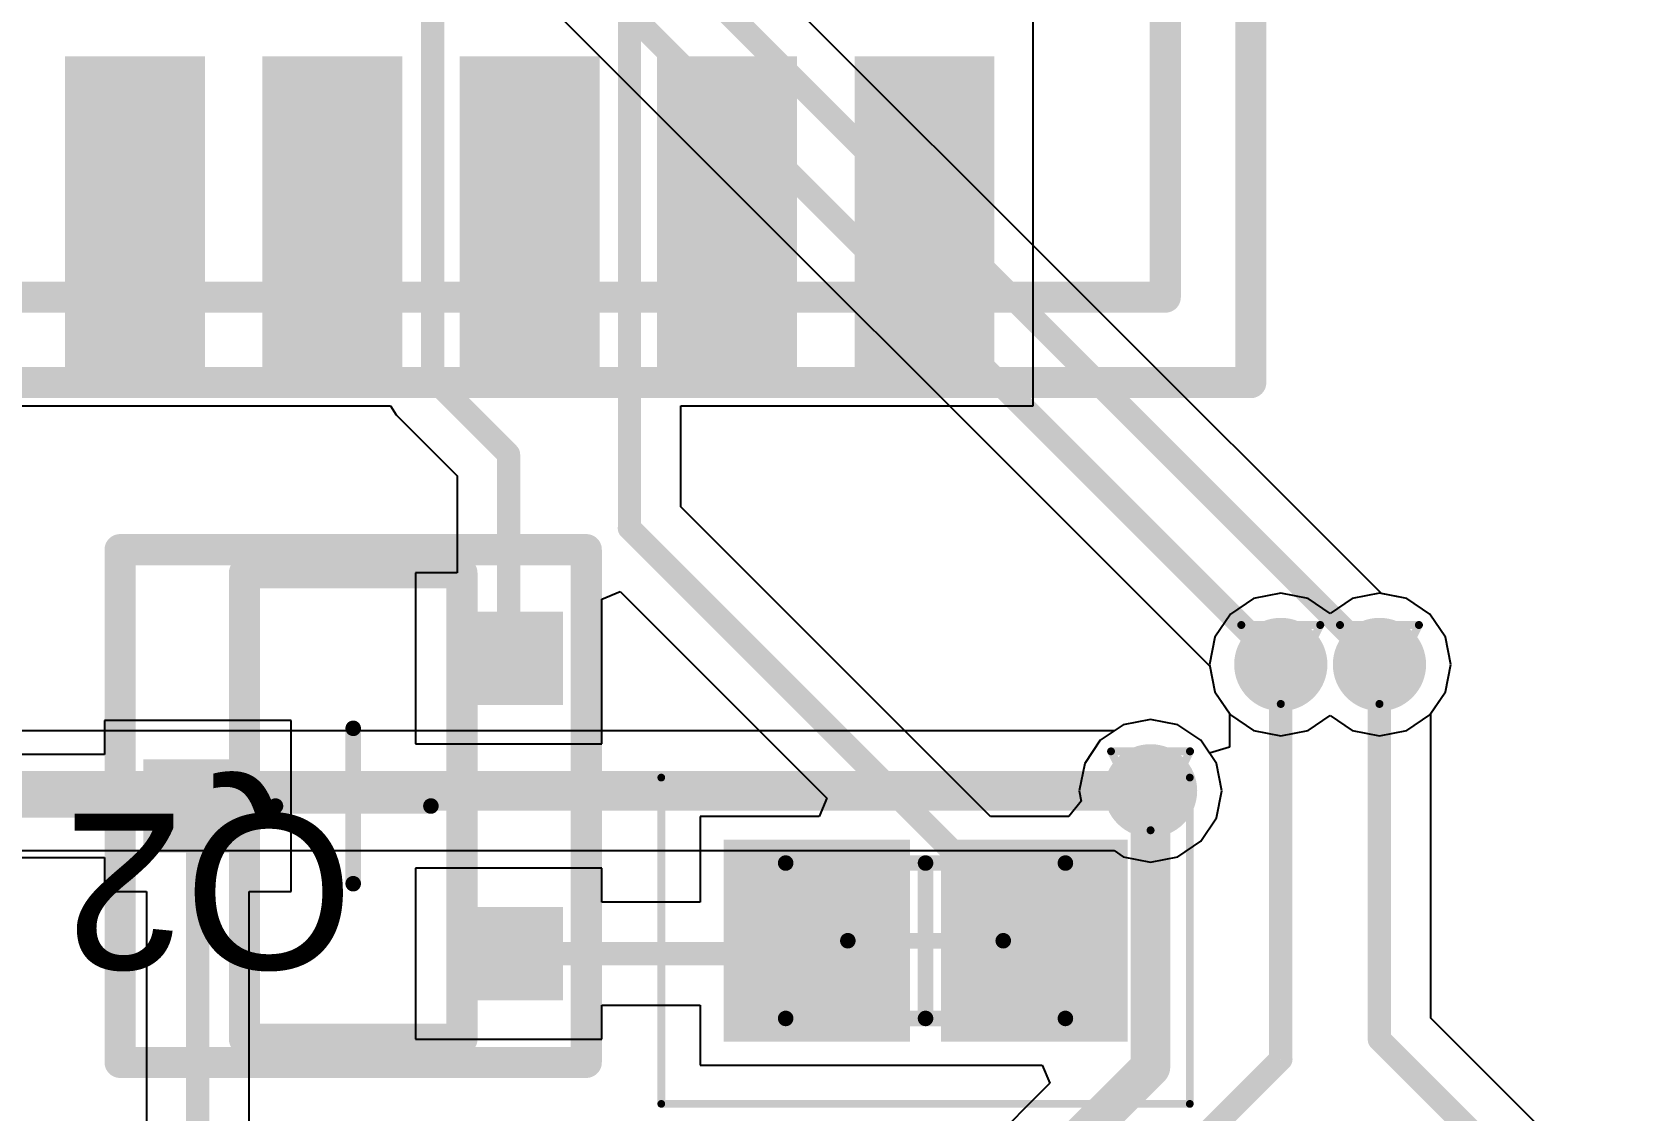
# Model space of a CAD drawing. Header units: millimetres. Extents: x 9.6 to 105, y 7.6 to 66.9.
# Drawn here: x 28.54 to 38.84, y 38.53 to 45.47 of the extents above; entities that cross this region are included whole.
import ezdxf

# ---------------------------------------------------------------- set-up
doc = ezdxf.new("R2010")
doc.units = ezdxf.units.MM
for name, color, linetype in [('BottomLayer', 5, 'Continuous'), ('BottomSolder', 6, 'Continuous'), ('DrillDrawing', 1, 'Continuous'), ('Mechanical13', 56, 'Continuous'), ('Mechanical15', 56, 'Continuous'), ('Mechanical16', 56, 'Continuous'), ('Mechanical2', 216, 'Continuous'), ('Mechanical3', 76, 'Continuous'), ('Mechanical5', 56, 'Continuous'), ('TopLayer', 1, 'Continuous'), ('TopOverlay', 2, 'Continuous'), ('TopPaste', 8, 'Continuous'), ('TopSolder', 216, 'Continuous'), ('ViaHoleLayer', 16, 'Continuous')]:
    doc.layers.add(name, color=color, linetype=linetype)
doc.styles.add('Arial', font='arial.ttf', dxfattribs={"height": 0.2})

msp = doc.modelspace()

# ---------------------------------------------------------------- hatches: boundary and pattern name
at = {"layer": 'BottomLayer'}
h = msp.add_hatch(color=5, dxfattribs=at)
edge = h.paths.add_edge_path()
edge.add_arc((36.576, 41.402), 0.2, 0, 360)
h = msp.add_hatch(color=5, dxfattribs=at)
edge = h.paths.add_edge_path()
edge.add_arc((37.211, 41.402), 0.2, 0, 360)
h = msp.add_hatch(color=5, dxfattribs=at)
edge = h.paths.add_edge_path()
edge.add_arc((35.738, 40.589), 0.2, 0, 360)
at = {"layer": 'BottomSolder'}
h = msp.add_hatch(color=6, dxfattribs=at)
edge = h.paths.add_edge_path()
edge.add_arc((36.576, 41.402), 0.3, 0, 360)
h = msp.add_hatch(color=6, dxfattribs=at)
edge = h.paths.add_edge_path()
edge.add_arc((37.211, 41.402), 0.3, 0, 360)
h = msp.add_hatch(color=6, dxfattribs=at)
edge = h.paths.add_edge_path()
edge.add_arc((35.738, 40.589), 0.3, 0, 360)
at = {"layer": 'TopLayer'}
for points in [[(28.753, 43.316), (28.753, 45.316), (29.653, 45.316), (29.653, 43.316)], [(30.023, 43.316), (30.023, 45.316), (30.923, 45.316), (30.923, 43.316)], [(31.293, 43.316), (31.293, 45.316), (32.193, 45.316), (32.193, 43.316)], [(32.563, 43.316), (32.563, 45.316), (33.463, 45.316), (33.463, 43.316)], [(33.833, 43.316), (33.833, 45.316), (34.733, 45.316), (34.733, 43.316)], [(31.957, 41.141), (31.257, 41.141), (31.257, 41.741), (31.957, 41.741)], [(29.957, 40.191), (29.257, 40.191), (29.257, 40.791), (29.957, 40.791)], [(34.09, 40.174), (34.09, 39.074), (33.09, 39.074), (33.09, 40.174)], [(35.49, 40.174), (35.49, 39.074), (34.49, 39.074), (34.49, 40.174)], [(31.957, 39.241), (31.257, 39.241), (31.257, 39.841), (31.957, 39.841)]]:
    msp.add_hatch(color=1, dxfattribs=at).paths.add_polyline_path(points)
h = msp.add_hatch(color=1, dxfattribs=at)
edge = h.paths.add_edge_path()
edge.add_arc((36.576, 41.402), 0.2, 0, 360)
h = msp.add_hatch(color=1, dxfattribs=at)
edge = h.paths.add_edge_path()
edge.add_arc((37.211, 41.402), 0.2, 0, 360)
h = msp.add_hatch(color=1, dxfattribs=at)
edge = h.paths.add_edge_path()
edge.add_arc((35.738, 40.589), 0.2, 0, 360)
at = {"layer": 'TopPaste'}
for points in [[(28.753, 43.316), (28.753, 45.316), (29.653, 45.316), (29.653, 43.316)], [(30.023, 43.316), (30.023, 45.316), (30.923, 45.316), (30.923, 43.316)], [(31.293, 43.316), (31.293, 45.316), (32.193, 45.316), (32.193, 43.316)], [(32.563, 43.316), (32.563, 45.316), (33.463, 45.316), (33.463, 43.316)], [(33.833, 43.316), (33.833, 45.316), (34.733, 45.316), (34.733, 43.316)], [(31.907, 41.691), (31.307, 41.691), (31.307, 41.191), (31.907, 41.191)], [(29.907, 40.741), (29.307, 40.741), (29.307, 40.241), (29.907, 40.241)], [(34.04, 40.124), (34.04, 39.124), (33.14, 39.124), (33.14, 40.124)], [(35.44, 40.124), (35.44, 39.124), (34.54, 39.124), (34.54, 40.124)], [(31.907, 39.791), (31.307, 39.791), (31.307, 39.291), (31.907, 39.291)]]:
    msp.add_hatch(color=8, dxfattribs=at).paths.add_polyline_path(points)
at = {"layer": 'TopSolder'}
for points in [[(28.753, 43.316), (28.753, 45.316), (29.653, 45.316), (29.653, 43.316)], [(30.023, 43.316), (30.023, 45.316), (30.923, 45.316), (30.923, 43.316)], [(31.293, 43.316), (31.293, 45.316), (32.193, 45.316), (32.193, 43.316)], [(32.563, 43.316), (32.563, 45.316), (33.463, 45.316), (33.463, 43.316)], [(33.833, 43.316), (33.833, 45.316), (34.733, 45.316), (34.733, 43.316)], [(31.957, 41.141), (31.257, 41.141), (31.257, 41.741), (31.957, 41.741)], [(29.957, 40.191), (29.257, 40.191), (29.257, 40.791), (29.957, 40.791)], [(34.19, 40.274), (34.19, 38.974), (32.99, 38.974), (32.99, 40.274)], [(35.59, 40.274), (35.59, 38.974), (34.39, 38.974), (34.39, 40.274)], [(31.957, 39.241), (31.257, 39.241), (31.257, 39.841), (31.957, 39.841)]]:
    msp.add_hatch(color=216, dxfattribs=at).paths.add_polyline_path(points)
h = msp.add_hatch(color=216, dxfattribs=at)
edge = h.paths.add_edge_path()
edge.add_arc((36.576, 41.402), 0.3, 0, 360)
h = msp.add_hatch(color=216, dxfattribs=at)
edge = h.paths.add_edge_path()
edge.add_arc((37.211, 41.402), 0.3, 0, 360)
h = msp.add_hatch(color=216, dxfattribs=at)
edge = h.paths.add_edge_path()
edge.add_arc((35.738, 40.589), 0.3, 0, 360)
at = {"layer": 'ViaHoleLayer'}
h = msp.add_hatch(color=16, dxfattribs=at)
edge = h.paths.add_edge_path()
edge.add_arc((36.576, 41.402), 0.1, 0, 360)
h = msp.add_hatch(color=16, dxfattribs=at)
edge = h.paths.add_edge_path()
edge.add_arc((37.211, 41.402), 0.1, 0, 360)
h = msp.add_hatch(color=16, dxfattribs=at)
edge = h.paths.add_edge_path()
edge.add_arc((35.738, 40.589), 0.1, 0, 360)

# ---------------------------------------------------------------- linework, layer by layer
at = {"layer": 'BottomLayer'}
for p, q in [((37.223, 41.858), (26.239, 52.842)), ((25.166, 52.344), (36.12, 41.39)), ((37.387, 41.826), (37.223, 41.858)), ((37.535, 41.726), (37.387, 41.826)), ((37.635, 41.578), (37.535, 41.726)), ((37.67, 41.402), (37.635, 41.578)), ((36.12, 41.39), (36.152, 41.226)), ((37.635, 41.226), (37.67, 41.402)), ((36.152, 41.226), (36.252, 41.078)), ((37.535, 41.078), (37.635, 41.226)), ((35.562, 41.013), (35.503, 40.974)), ((35.738, 41.048), (35.562, 41.013)), ((35.913, 41.013), (35.738, 41.048)), ((36.062, 40.914), (35.913, 41.013)), ((36.252, 41.078), (36.4, 40.978)), ((36.752, 40.978), (36.894, 41.073)), ((36.894, 41.073), (37.035, 40.978)), ((37.387, 40.978), (37.535, 41.078)), ((35.503, 40.974), (24.72, 40.974)), ((36.162, 40.765), (36.062, 40.914)), ((36.4, 40.978), (36.576, 40.943)), ((36.576, 40.943), (36.752, 40.978)), ((37.035, 40.978), (37.211, 40.943)), ((37.211, 40.943), (37.387, 40.978)), ((36.197, 40.589), (36.162, 40.765)), ((36.162, 40.414), (36.197, 40.589)), ((36.062, 40.265), (36.162, 40.414)), ((24.72, 40.205), (35.503, 40.205)), ((35.503, 40.205), (35.562, 40.165)), ((35.913, 40.165), (36.062, 40.265)), ((35.562, 40.165), (35.738, 40.13)), ((35.738, 40.13), (35.913, 40.165))]:
    msp.add_line(p, q, dxfattribs=at)
for points, const_width in [([(25.908, 52.705), (37.211, 41.402)], 0.15), ([(25.4, 52.578), (36.576, 41.402)], 0.15), ([(24.486, 40.589), (35.738, 40.589)], 0.254)]:
    msp.add_lwpolyline(points, dxfattribs=dict(at, const_width=const_width))
for points, const_width in [([(36.538, 41.402, 1), (36.614, 41.402, 1)], 0.075), ([(37.173, 41.402, 1), (37.249, 41.402, 1)], 0.075), ([(35.674, 40.589, 1), (35.801, 40.589, 1)], 0.127)]:
    msp.add_lwpolyline(points, format="xyb", close=True, dxfattribs=dict(at, const_width=const_width))
at = {"layer": 'DrillDrawing', "const_width": 0.0508}
for points in [[(36.322, 41.656), (36.83, 41.656)], [(36.322, 41.656), (36.576, 41.148)], [(36.576, 41.148), (36.83, 41.656)], [(36.957, 41.656), (37.465, 41.656)], [(36.957, 41.656), (37.211, 41.148)], [(37.211, 41.148), (37.465, 41.656)], [(35.484, 40.843), (35.992, 40.843)], [(35.484, 40.843), (35.738, 40.335)], [(35.738, 40.335), (35.992, 40.843)]]:
    msp.add_lwpolyline(points, dxfattribs=at)
at = {"layer": 'DrillDrawing', "const_width": 0.0254}
for points in [[(36.309, 41.656, 1), (36.335, 41.656, 1)], [(36.309, 41.656, 1), (36.335, 41.656, 1)], [(36.817, 41.656, 1), (36.843, 41.656, 1)], [(36.817, 41.656, 1), (36.843, 41.656, 1)], [(36.944, 41.656, 1), (36.97, 41.656, 1)], [(36.944, 41.656, 1), (36.97, 41.656, 1)], [(37.452, 41.656, 1), (37.478, 41.656, 1)], [(37.452, 41.656, 1), (37.478, 41.656, 1)], [(36.563, 41.148, 1), (36.589, 41.148, 1)], [(36.563, 41.148, 1), (36.589, 41.148, 1)], [(37.198, 41.148, 1), (37.224, 41.148, 1)], [(37.198, 41.148, 1), (37.224, 41.148, 1)], [(35.471, 40.843, 1), (35.496, 40.843, 1)], [(35.471, 40.843, 1), (35.496, 40.843, 1)], [(35.979, 40.843, 1), (36.005, 40.843, 1)], [(35.979, 40.843, 1), (36.005, 40.843, 1)], [(35.725, 40.335, 1), (35.751, 40.335, 1)], [(35.725, 40.335, 1), (35.751, 40.335, 1)]]:
    msp.add_lwpolyline(points, format="xyb", close=True, dxfattribs=at)
at = {"layer": 'Mechanical13', "const_width": 0.1}
for points in [[(33.39, 39.124), (33.39, 40.124)], [(33.39, 40.124), (35.19, 40.124)], [(35.19, 39.124), (35.19, 40.124)], [(33.39, 39.124), (35.19, 39.124)]]:
    msp.add_lwpolyline(points, dxfattribs=at)
at = {"layer": 'Mechanical13', "const_width": 0.05}
for points in [[(33.365, 40.124, 1), (33.415, 40.124, 1)], [(33.365, 40.124, 1), (33.415, 40.124, 1)], [(35.165, 40.124, 1), (35.215, 40.124, 1)], [(35.165, 40.124, 1), (35.215, 40.124, 1)], [(33.365, 39.124, 1), (33.415, 39.124, 1)], [(33.365, 39.124, 1), (33.415, 39.124, 1)], [(35.165, 39.124, 1), (35.215, 39.124, 1)], [(35.165, 39.124, 1), (35.215, 39.124, 1)]]:
    msp.add_lwpolyline(points, format="xyb", close=True, dxfattribs=at)
at = {"layer": 'Mechanical15'}
for points, const_width in [([(32.59, 38.574), (32.59, 40.674)], 0.05), ([(32.59, 40.674), (35.99, 40.674)], 0.05), ([(35.99, 38.574), (35.99, 40.674)], 0.05), ([(34.29, 39.124), (34.29, 40.124)], 0.1), ([(33.79, 39.624), (34.79, 39.624)], 0.1), ([(32.59, 38.574), (35.99, 38.574)], 0.05)]:
    msp.add_lwpolyline(points, dxfattribs=dict(at, const_width=const_width))
for points, const_width in [([(32.577, 40.674, 1), (32.602, 40.674, 1)], 0.025), ([(32.577, 40.674, 1), (32.602, 40.674, 1)], 0.025), ([(35.978, 40.674, 1), (36.003, 40.674, 1)], 0.025), ([(35.978, 40.674, 1), (36.003, 40.674, 1)], 0.025), ([(34.265, 40.124, 1), (34.315, 40.124, 1)], 0.05), ([(33.765, 39.624, 1), (33.815, 39.624, 1)], 0.05), ([(34.765, 39.624, 1), (34.815, 39.624, 1)], 0.05), ([(34.265, 39.124, 1), (34.315, 39.124, 1)], 0.05), ([(32.577, 38.574, 1), (32.602, 38.574, 1)], 0.025), ([(32.577, 38.574, 1), (32.602, 38.574, 1)], 0.025), ([(35.978, 38.574, 1), (36.003, 38.574, 1)], 0.025), ([(35.978, 38.574, 1), (36.003, 38.574, 1)], 0.025)]:
    msp.add_lwpolyline(points, format="xyb", close=True, dxfattribs=dict(at, const_width=const_width))
at = {"layer": 'Mechanical16', "const_width": 0.1}
for points in [[(30.607, 39.991), (30.607, 40.991)], [(30.107, 40.491), (31.107, 40.491)]]:
    msp.add_lwpolyline(points, dxfattribs=at)
at = {"layer": 'Mechanical16', "const_width": 0.05}
for points in [[(30.582, 40.991, 1), (30.632, 40.991, 1)], [(30.082, 40.491, 1), (30.132, 40.491, 1)], [(31.082, 40.491, 1), (31.132, 40.491, 1)], [(30.582, 39.991, 1), (30.632, 39.991, 1)]]:
    msp.add_lwpolyline(points, format="xyb", close=True, dxfattribs=at)
at = {"layer": 'Mechanical2', "const_width": 0.2}
for points in [[(35.833, 43.766), (35.833, 61.866)], [(10.233, 43.766), (35.833, 43.766)], [(29.907, 38.991), (29.907, 41.991)], [(29.907, 41.991), (31.307, 41.991)], [(31.307, 38.991), (31.307, 41.991)], [(29.907, 38.991), (31.307, 38.991)]]:
    msp.add_lwpolyline(points, dxfattribs=at)
at = {"layer": 'Mechanical2', "const_width": 0.1}
for points in [[(35.783, 43.766, 1), (35.883, 43.766, 1)], [(35.783, 43.766, 1), (35.883, 43.766, 1)], [(29.857, 41.991, 1), (29.957, 41.991, 1)], [(29.857, 41.991, 1), (29.957, 41.991, 1)], [(31.257, 41.991, 1), (31.357, 41.991, 1)], [(31.257, 41.991, 1), (31.357, 41.991, 1)], [(29.857, 38.991, 1), (29.957, 38.991, 1)], [(29.857, 38.991, 1), (29.957, 38.991, 1)], [(31.257, 38.991, 1), (31.357, 38.991, 1)], [(31.257, 38.991, 1), (31.357, 38.991, 1)]]:
    msp.add_lwpolyline(points, format="xyb", close=True, dxfattribs=at)
at = {"layer": 'Mechanical3', "const_width": 0.2}
for points in [[(36.383, 43.216), (36.383, 62.416)], [(10.133, 43.216), (36.383, 43.216)], [(29.107, 38.841), (29.107, 42.141)], [(29.107, 42.141), (32.107, 42.141)], [(32.107, 38.841), (32.107, 42.141)], [(29.107, 38.841), (32.107, 38.841)]]:
    msp.add_lwpolyline(points, dxfattribs=at)
at = {"layer": 'Mechanical3', "const_width": 0.1}
for points in [[(36.333, 43.216, 1), (36.433, 43.216, 1)], [(36.333, 43.216, 1), (36.433, 43.216, 1)], [(29.057, 42.141, 1), (29.157, 42.141, 1)], [(29.057, 42.141, 1), (29.157, 42.141, 1)], [(32.057, 42.141, 1), (32.157, 42.141, 1)], [(32.057, 42.141, 1), (32.157, 42.141, 1)], [(29.057, 38.841, 1), (29.157, 38.841, 1)], [(29.057, 38.841, 1), (29.157, 38.841, 1)], [(32.057, 38.841, 1), (32.157, 38.841, 1)], [(32.057, 38.841, 1), (32.157, 38.841, 1)]]:
    msp.add_lwpolyline(points, format="xyb", close=True, dxfattribs=at)
at = {"layer": 'Mechanical5', "const_width": 0.2}
for points in [[(36.383, 43.216), (36.383, 62.416)], [(10.133, 43.216), (36.383, 43.216)], [(29.107, 38.841), (29.107, 42.141)], [(29.107, 42.141), (32.107, 42.141)], [(32.107, 38.841), (32.107, 42.141)], [(29.107, 38.841), (32.107, 38.841)]]:
    msp.add_lwpolyline(points, dxfattribs=at)
at = {"layer": 'Mechanical5', "const_width": 0.1}
for points in [[(36.333, 43.216, 1), (36.433, 43.216, 1)], [(36.333, 43.216, 1), (36.433, 43.216, 1)], [(29.057, 42.141, 1), (29.157, 42.141, 1)], [(29.057, 42.141, 1), (29.157, 42.141, 1)], [(32.057, 42.141, 1), (32.157, 42.141, 1)], [(32.057, 42.141, 1), (32.157, 42.141, 1)], [(29.057, 38.841, 1), (29.157, 38.841, 1)], [(29.057, 38.841, 1), (29.157, 38.841, 1)], [(32.057, 38.841, 1), (32.157, 38.841, 1)], [(32.057, 38.841, 1), (32.157, 38.841, 1)]]:
    msp.add_lwpolyline(points, format="xyb", close=True, dxfattribs=at)
at = {"layer": 'TopLayer'}
for p, q in [((34.983, 43.066), (34.983, 45.566)), ((26.417, 43.066), (30.846, 43.066)), ((30.846, 43.066), (30.884, 43.009)), ((32.716, 42.416), (32.716, 43.066)), ((32.716, 43.066), (34.983, 43.066)), ((30.884, 43.009), (31.276, 42.617)), ((31.276, 42.617), (31.276, 41.991)), ((34.709, 40.424), (32.716, 42.416)), ((31.276, 41.991), (31.007, 41.991)), ((31.007, 41.991), (31.007, 40.891)), ((32.207, 41.822), (32.324, 41.871)), ((32.324, 41.871), (33.654, 40.541)), ((36.576, 41.861), (36.4, 41.826)), ((36.752, 41.826), (36.576, 41.861)), ((37.211, 41.861), (37.035, 41.826)), ((37.387, 41.826), (37.211, 41.861)), ((32.207, 40.891), (32.207, 41.822)), ((36.252, 41.726), (36.152, 41.578)), ((36.4, 41.826), (36.252, 41.726)), ((36.894, 41.731), (36.752, 41.826)), ((37.035, 41.826), (36.894, 41.731)), ((37.535, 41.726), (37.387, 41.826)), ((37.635, 41.578), (37.535, 41.726)), ((36.152, 41.578), (36.117, 41.402)), ((37.67, 41.402), (37.635, 41.578)), ((36.117, 41.402), (36.152, 41.226)), ((37.635, 41.226), (37.67, 41.402)), ((36.152, 41.226), (36.245, 41.088)), ((37.542, 41.088), (37.635, 41.226)), ((30.207, 41.041), (29.007, 41.041)), ((29.007, 41.041), (29.007, 40.822)), ((30.207, 39.941), (30.207, 41.041)), ((35.562, 41.013), (35.413, 40.914)), ((35.738, 41.048), (35.562, 41.013)), ((35.913, 41.013), (35.738, 41.048)), ((36.062, 40.914), (35.913, 41.013)), ((36.245, 41.088), (36.245, 40.869)), ((37.542, 39.126), (37.542, 41.088)), ((35.413, 40.914), (35.314, 40.765)), ((36.118, 40.831), (36.062, 40.914)), ((29.007, 40.822), (28.208, 40.822)), ((31.007, 40.891), (32.207, 40.891)), ((36.245, 40.869), (36.118, 40.831)), ((35.314, 40.765), (35.279, 40.589)), ((33.654, 40.541), (33.605, 40.424)), ((35.292, 40.522), (35.212, 40.424)), ((35.279, 40.589), (35.292, 40.522)), ((33.605, 40.424), (32.84, 40.424)), ((32.84, 40.424), (32.84, 39.872)), ((35.212, 40.424), (34.709, 40.424)), ((28.345, 40.159), (29.007, 40.159)), ((29.007, 40.159), (29.007, 39.941)), ((32.207, 40.091), (31.007, 40.091)), ((31.007, 40.091), (31.007, 38.991)), ((32.207, 39.872), (32.207, 40.091)), ((29.007, 39.941), (29.276, 39.941)), ((29.276, 39.941), (29.276, 37.916)), ((29.938, 38.054), (29.938, 39.941)), ((29.938, 39.941), (30.207, 39.941)), ((32.84, 39.872), (32.207, 39.872)), ((32.207, 38.991), (32.207, 39.209)), ((32.207, 39.209), (32.84, 39.209)), ((32.84, 39.209), (32.84, 38.824)), ((38.842, 37.826), (37.542, 39.126)), ((31.007, 38.991), (32.207, 38.991)), ((32.84, 38.824), (35.041, 38.824)), ((35.041, 38.824), (35.09, 38.707)), ((35.09, 38.707), (34.475, 38.092))]:
    msp.add_line(p, q, dxfattribs=at)
for points, const_width in [([(32.385, 42.279), (32.385, 52.324)], 0.15), ([(31.118, 43.243), (31.118, 51.676)], 0.15), ([(31.118, 43.243), (31.607, 42.754)], 0.15), ([(31.607, 41.441), (31.607, 42.754)], 0.15), ([(32.385, 42.279), (34.99, 39.674)], 0.15), ([(36.576, 38.862), (36.576, 41.402)], 0.15), ([(37.211, 38.989), (37.211, 41.402)], 0.15), ([(35.738, 38.811), (35.738, 40.589)], 0.254), ([(28.208, 40.491), (29.607, 40.491)], 0.15), ([(29.607, 37.916), (29.607, 40.491)], 0.15), ([(33.507, 39.541), (33.59, 39.624)], 0.15), ([(34.99, 39.624), (34.99, 39.674)], 0.15), ([(31.607, 39.541), (33.507, 39.541)], 0.15), ([(37.211, 38.989), (38.608, 37.592)], 0.15), ([(34.747, 37.821), (35.738, 38.811)], 0.254), ([(35.052, 37.338), (36.576, 38.862)], 0.15)]:
    msp.add_lwpolyline(points, dxfattribs=dict(at, const_width=const_width))
for points, const_width in [([(31.08, 43.243, 1), (31.155, 43.243, 1)], 0.075), ([(31.08, 43.243, 1), (31.155, 43.243, 1)], 0.075), ([(31.569, 42.754, 1), (31.644, 42.754, 1)], 0.075), ([(31.569, 42.754, 1), (31.644, 42.754, 1)], 0.075), ([(32.347, 42.279, 1), (32.423, 42.279, 1)], 0.075), ([(32.347, 42.279, 1), (32.423, 42.279, 1)], 0.075), ([(31.569, 41.441, 1), (31.644, 41.441, 1)], 0.075), ([(36.538, 41.402, 1), (36.614, 41.402, 1)], 0.075), ([(37.173, 41.402, 1), (37.249, 41.402, 1)], 0.075), ([(35.674, 40.589, 1), (35.801, 40.589, 1)], 0.127), ([(29.57, 40.491, 1), (29.645, 40.491, 1)], 0.075), ([(29.57, 40.491, 1), (29.645, 40.491, 1)], 0.075), ([(33.553, 39.624, 1), (33.628, 39.624, 1)], 0.075), ([(34.953, 39.674, 1), (35.028, 39.674, 1)], 0.075), ([(34.953, 39.674, 1), (35.028, 39.674, 1)], 0.075), ([(34.953, 39.624, 1), (35.028, 39.624, 1)], 0.075), ([(31.569, 39.541, 1), (31.644, 39.541, 1)], 0.075), ([(33.469, 39.541, 1), (33.544, 39.541, 1)], 0.075), ([(33.469, 39.541, 1), (33.544, 39.541, 1)], 0.075), ([(37.173, 38.989, 1), (37.249, 38.989, 1)], 0.075), ([(37.173, 38.989, 1), (37.249, 38.989, 1)], 0.075), ([(35.674, 38.811, 1), (35.801, 38.811, 1)], 0.127), ([(35.674, 38.811, 1), (35.801, 38.811, 1)], 0.127), ([(36.538, 38.862, 1), (36.614, 38.862, 1)], 0.075), ([(36.538, 38.862, 1), (36.614, 38.862, 1)], 0.075)]:
    msp.add_lwpolyline(points, format="xyb", close=True, dxfattribs=dict(at, const_width=const_width))
at = {"layer": 'TopOverlay', "const_width": 0.2}
for points in [[(35.833, 43.766), (35.833, 46.276)], [(35.108, 43.766), (35.833, 43.766)], [(29.907, 41.166), (29.907, 41.991)], [(29.907, 41.991), (30.882, 41.991)], [(31.307, 40.216), (31.307, 40.766)], [(29.907, 38.991), (29.907, 39.816)], [(29.907, 38.991), (30.882, 38.991)]]:
    msp.add_lwpolyline(points, dxfattribs=at)
at = {"layer": 'TopOverlay', "const_width": 0.1}
for points in [[(35.058, 43.766, 1), (35.158, 43.766, 1)], [(35.783, 43.766, 1), (35.883, 43.766, 1)], [(35.783, 43.766, 1), (35.883, 43.766, 1)], [(29.857, 41.991, 1), (29.957, 41.991, 1)], [(29.857, 41.991, 1), (29.957, 41.991, 1)], [(30.832, 41.991, 1), (30.932, 41.991, 1)], [(29.857, 41.166, 1), (29.957, 41.166, 1)], [(31.257, 40.766, 1), (31.357, 40.766, 1)], [(31.257, 40.216, 1), (31.357, 40.216, 1)], [(29.857, 39.816, 1), (29.957, 39.816, 1)], [(29.857, 38.991, 1), (29.957, 38.991, 1)], [(29.857, 38.991, 1), (29.957, 38.991, 1)], [(30.832, 38.991, 1), (30.932, 38.991, 1)]]:
    msp.add_lwpolyline(points, format="xyb", close=True, dxfattribs=at)

# ---------------------------------------------------------------- texts
at = {"layer": 'Mechanical5', "style": 'Arial'}
msp.add_text('Q2', height=1, rotation=180, dxfattribs=at).set_placement((30.607, 40.441))

doc.saveas('drawing.dxf')
